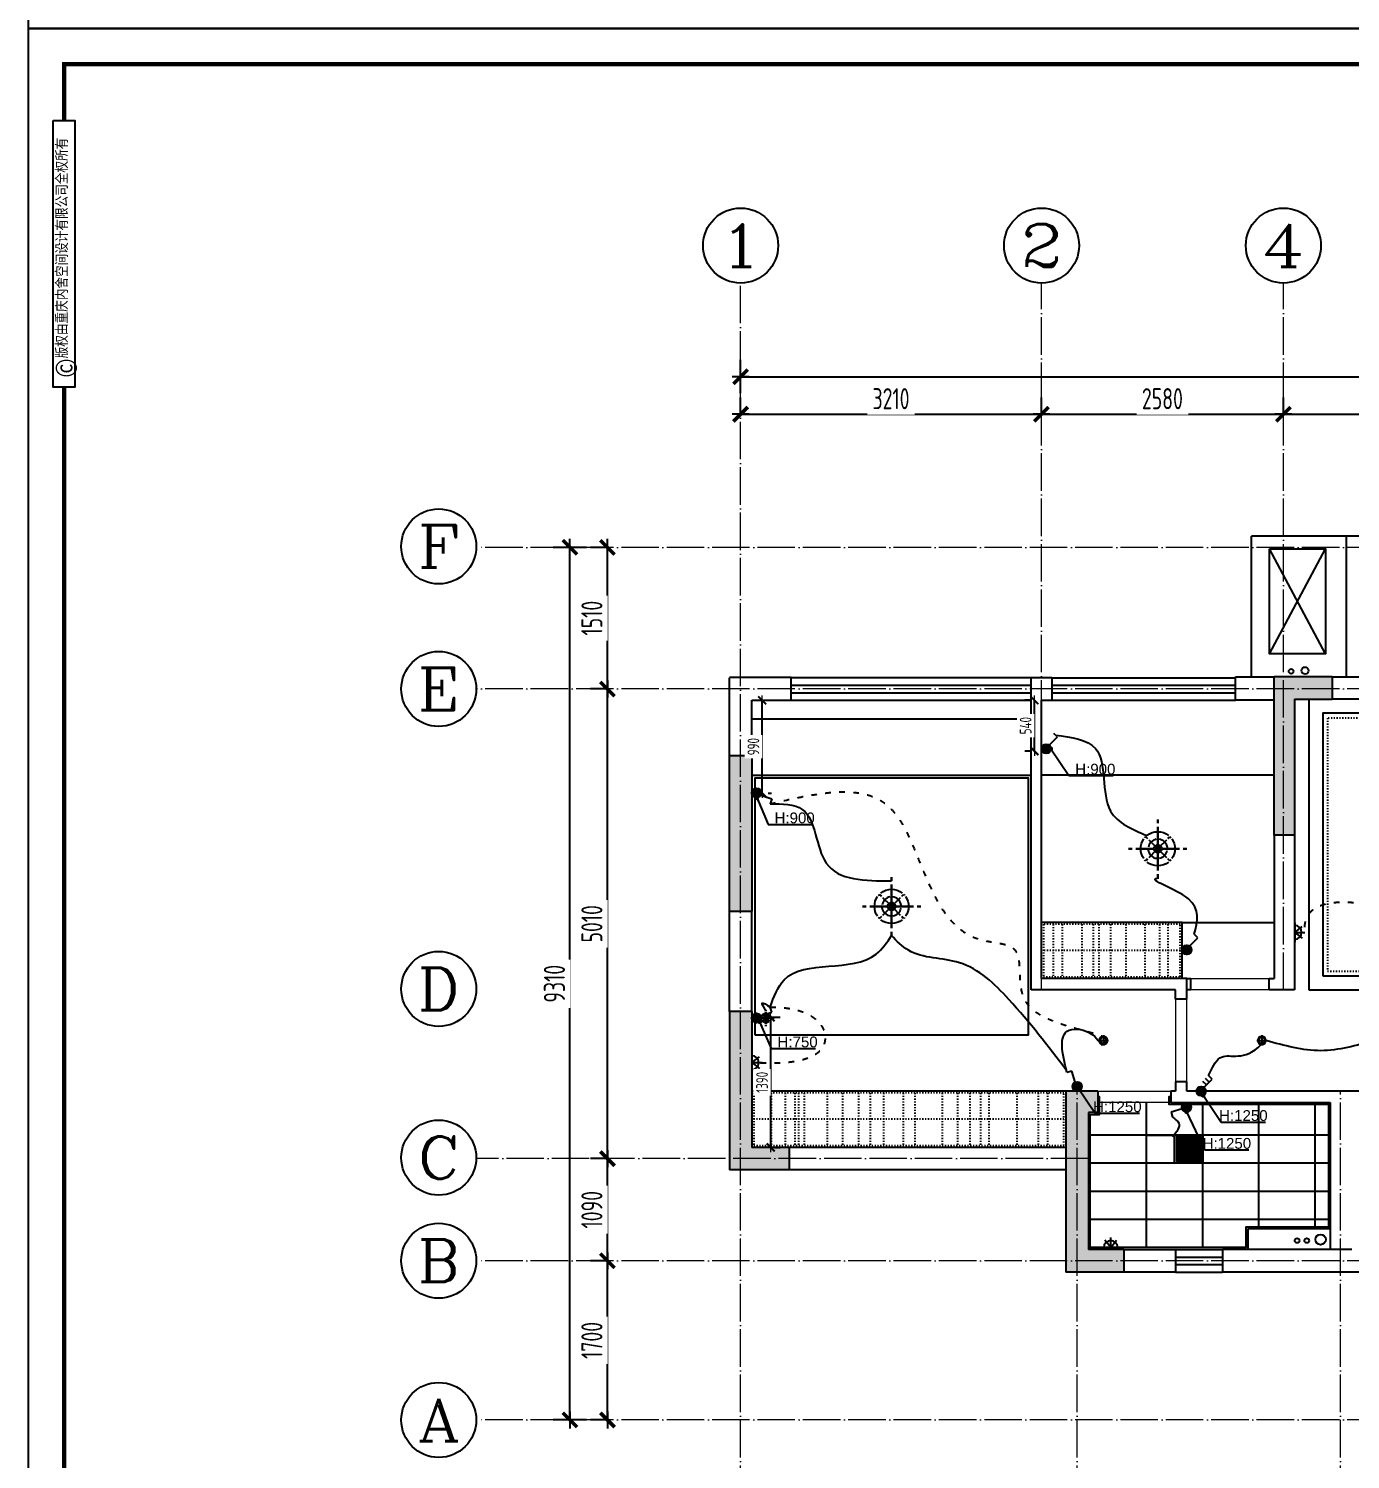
# Model space of a CAD drawing. Header units: inches. Extents: x -50945 to 250244, y -404780 to 18493.
# Drawn here: x 91323 to 105423, y -307663 to -292400 of the extents above; entities that cross this region are included whole.
import ezdxf
from ezdxf.enums import TextEntityAlignment as Align

# ---------------------------------------------------------------- set-up
doc = ezdxf.new("R2010")
doc.units = ezdxf.units.IN
doc.header["$MEASUREMENT"] = 0
doc.linetypes.add('ACAD_ISO03W100', pattern=[30, 12, -18])
doc.linetypes.add('DOTE', pattern=[2.42, 2, -0.2, 0.02, -0.2])
for name, color, linetype, lineweight in [('0000照明', 241, 'Continuous', 25), ('天棚材质标注', 2, 'Continuous', 5), ('门', 65, 'Continuous', 13)]:
    doc.layers.add(name, color=color, linetype=linetype, lineweight=lineweight)
for name, color, linetype in [('15开关布置图-YJ', 2, 'Continuous'), ('AXIS', 1, 'Continuous'), ('AXIS_TEXT', 7, 'Continuous'), ('A图框', 7, 'Continuous'), ('D-ARCHI', 250, 'Continuous'), ('EVH 立面填充', 8, 'Continuous'), ('IBS-003-建筑窗框', 3, 'Continuous'), ('IBS-182-原建筑非承重墙', 150, 'Continuous'), ('IBS-200-原建筑承重墙柱', 200, 'Continuous'), ('IBS-63-原建筑窗', 63, 'Continuous'), ('IDS-030-造型完成面(看线)', 30, 'Continuous'), ('IDS-040-固定高家具', 40, 'Continuous'), ('IRC-2-天花灯具', 2, 'Continuous'), ('IRC-30-天花轮廓线', 30, 'Continuous'), ('外标注', 50, 'Continuous')]:
    doc.layers.add(name, color=color, linetype=linetype)
doc.styles.add('04.YBC-外标注3.0', font='SimSun.ttf', dxfattribs={"width": 0.8, "height": 3})
doc.styles.add('_TCH_AXIS', font='COMPLEX', dxfattribs={"bigfont": 'GBCBIG'})
doc.styles.add('COMPLEX', font='COMPLEX')
doc.styles.add('HBA-DIMT', font='ARCHS.SHX', dxfattribs={"width": 0.8})
doc.styles.add('MtXpl_Arial_Unicode_', font='ARIALUNI.ttf')
doc.dimstyles.new('HBA_40', dxfattribs={"dimscale": 50, "dimtxt": 2.5, "dimasz": 0.1, "dimexe": 2, "dimexo": 2.5, "dimgap": 0.6, "dimtad": 1, "dimdec": 0, "dimrnd": 5, "dimzin": 0, "dimtxsty": 'HBA-DIMT', "dimblk": 'HBA_DIMENSION_TICK', "dimblk1": 'HBA_DIMENSION_TICK', "dimblk2": 'HBA_DIMENSION_TICK', "dimcen": 0.125, "dimclrd": 44, "dimclre": 44, "dimclrt": 2, "dimadec": 0, "dimazin": 0, "dimtfac": 1, "dimtdec": 0, "dimtix": 1, "dimtmove": 1, "dimatfit": 3, "dimldrblk": 'HBA_Leader_Dot', "dimfxl": 0, "dimtvp": 1, "dimtfill": 1, "dimtolj": 1, "dimtzin": 0, "dimarcsym": 0})

# ---------------------------------------------------------------- blocks, each defined once
blk = doc.blocks.new('HBA_DIMENSION_TICK')
at = {"color": 0, "linetype": 'ByBlock'}
for p, q in [((-10, 0), (0, 0)), ((0, 0), (10, 0))]:
    blk.add_line(p, q, dxfattribs=at)
at = {"color": 50, "linetype": 'ByBlock'}
blk.add_solid([(-10, -7), (-7, -10), (7, 10), (10, 7)], dxfattribs=at)
blk = doc.blocks.new('*D709')
at = {"layer": 'Defpoints', "color": 0, "transparency": 16777216}
for p in [(102128, -296514), (98918, -296739), (102128, -296739)]:
    blk.add_point(p, dxfattribs=at)
at = {"layer": '外标注', "color": 44, "lineweight": -2, "transparency": 16777216}
for p, q in [((98918, -296514), (98918, -296334)), ((102128, -296514), (102128, -296334)), ((98927, -296514), (102119, -296514))]:
    blk.add_line(p, q, dxfattribs=at)
at = {"layer": '外标注', "color": 44, "lineweight": -2, "transparency": 16777216, "xscale": 9, "yscale": 9, "zscale": 9, "rotation": 180}
blk.add_blockref('HBA_DIMENSION_TICK', (98918, -296514), dxfattribs=at)
at = {"layer": '外标注', "color": 44, "lineweight": -2, "transparency": 16777216, "xscale": 9, "yscale": 9, "zscale": 9}
blk.add_blockref('HBA_DIMENSION_TICK', (102128, -296514), dxfattribs=at)
at = {"layer": '外标注', "color": 2, "transparency": 16777216, "insert": (100523, -296348), "char_height": 225, "attachment_point": 5, "style": 'HBA-DIMT', "bg_fill": 3, "box_fill_scale": 1.25, "bg_fill_color": 256, "bg_fill_true_color": 13158600, "bg_fill_transparency": 0}
blk.add_mtext('\\A1;3210', dxfattribs=at)
blk = doc.blocks.new('HBA_Leader_Dot')
at = {"color": 0, "linetype": 'ByBlock'}
blk.add_line((-5, 0), (-10, 0), dxfattribs=at)
at = {"color": 0, "linetype": 'ByBlock', "const_width": 5}
blk.add_lwpolyline([(-2.5, 0, 1), (2.5, 0, 1)], format="xyb", close=True, dxfattribs=at)
blk = doc.blocks.new('*D710')
at = {"layer": 'Defpoints', "color": 0, "transparency": 16777216}
for p in [(104708, -296514), (102128, -296739), (104708, -296739)]:
    blk.add_point(p, dxfattribs=at)
at = {"layer": '外标注', "color": 44, "lineweight": -2, "transparency": 16777216}
for p, q in [((102128, -296514), (102128, -296334)), ((104708, -296514), (104708, -296334)), ((102137, -296514), (104699, -296514))]:
    blk.add_line(p, q, dxfattribs=at)
at = {"layer": '外标注', "color": 44, "lineweight": -2, "transparency": 16777216, "xscale": 9, "yscale": 9, "zscale": 9, "rotation": 180}
blk.add_blockref('HBA_DIMENSION_TICK', (102128, -296514), dxfattribs=at)
at = {"layer": '外标注', "color": 44, "lineweight": -2, "transparency": 16777216, "xscale": 9, "yscale": 9, "zscale": 9}
blk.add_blockref('HBA_DIMENSION_TICK', (104708, -296514), dxfattribs=at)
at = {"layer": '外标注', "color": 2, "transparency": 16777216, "insert": (103418, -296348), "char_height": 225, "attachment_point": 5, "style": 'HBA-DIMT', "bg_fill": 3, "box_fill_scale": 1.25, "bg_fill_color": 256, "bg_fill_true_color": 13158600, "bg_fill_transparency": 0}
blk.add_mtext('\\A1;2580', dxfattribs=at)
blk = doc.blocks.new('*D711')
at = {"layer": 'Defpoints', "color": 0, "transparency": 16777216}
for p in [(110798, -296514), (104708, -296739), (110798, -296739)]:
    blk.add_point(p, dxfattribs=at)
at = {"layer": '外标注', "color": 44, "lineweight": -2, "transparency": 16777216}
for p, q in [((104708, -296514), (104708, -296334)), ((110798, -296514), (110798, -296334)), ((104717, -296514), (110789, -296514))]:
    blk.add_line(p, q, dxfattribs=at)
at = {"layer": '外标注', "color": 44, "lineweight": -2, "transparency": 16777216, "xscale": 9, "yscale": 9, "zscale": 9, "rotation": 180}
blk.add_blockref('HBA_DIMENSION_TICK', (104708, -296514), dxfattribs=at)
at = {"layer": '外标注', "color": 44, "lineweight": -2, "transparency": 16777216, "xscale": 9, "yscale": 9, "zscale": 9}
blk.add_blockref('HBA_DIMENSION_TICK', (110798, -296514), dxfattribs=at)
at = {"layer": '外标注', "color": 2, "transparency": 16777216, "insert": (107753, -296348), "char_height": 225, "attachment_point": 5, "style": 'HBA-DIMT', "bg_fill": 3, "box_fill_scale": 1.25, "bg_fill_color": 256, "bg_fill_true_color": 13158600, "bg_fill_transparency": 0}
blk.add_mtext('\\A1;6090', dxfattribs=at)
blk = doc.blocks.new('*D713')
at = {"layer": 'Defpoints', "color": 0, "transparency": 16777216}
for p in [(113618, -296114), (98918, -296514), (113618, -296514)]:
    blk.add_point(p, dxfattribs=at)
at = {"layer": '外标注', "color": 44, "lineweight": -2, "transparency": 16777216}
for p, q in [((98918, -296289), (98918, -295934)), ((113618, -296289), (113618, -295934)), ((98927, -296114), (113609, -296114))]:
    blk.add_line(p, q, dxfattribs=at)
at = {"layer": '外标注', "color": 44, "lineweight": -2, "transparency": 16777216, "xscale": 9, "yscale": 9, "zscale": 9, "rotation": 180}
blk.add_blockref('HBA_DIMENSION_TICK', (98918, -296114), dxfattribs=at)
at = {"layer": '外标注', "color": 44, "lineweight": -2, "transparency": 16777216, "xscale": 9, "yscale": 9, "zscale": 9}
blk.add_blockref('HBA_DIMENSION_TICK', (113618, -296114), dxfattribs=at)
at = {"layer": '外标注', "color": 2, "transparency": 16777216, "insert": (106268, -295948), "char_height": 225, "attachment_point": 5, "style": 'HBA-DIMT', "bg_fill": 3, "box_fill_scale": 1.25, "bg_fill_color": 256, "bg_fill_true_color": 13158600, "bg_fill_transparency": 0}
blk.add_mtext('\\A1;14700', dxfattribs=at)
blk = doc.blocks.new('*D714')
at = {"layer": 'Defpoints', "color": 0, "transparency": 16777216}
for p in [(97498, -305545), (97700, -305545), (97700, -307243)]:
    blk.add_point(p, dxfattribs=at)
at = {"layer": '外标注', "color": 44, "lineweight": -2, "transparency": 16777216}
for p, q in [((97498, -305545), (97318, -305545)), ((97498, -307234), (97498, -305554)), ((97498, -307243), (97318, -307243))]:
    blk.add_line(p, q, dxfattribs=at)
at = {"layer": '外标注', "color": 44, "lineweight": -2, "transparency": 16777216, "xscale": 9, "yscale": 9, "zscale": 9}
for p, rotation in [((97498, -305545), 90), ((97498, -307243), 270)]:
    blk.add_blockref('HBA_DIMENSION_TICK', p, dxfattribs=dict(at, rotation=rotation))
at = {"layer": '外标注', "color": 2, "transparency": 16777216, "insert": (97332, -306394), "char_height": 225, "attachment_point": 5, "rotation": 90, "style": 'HBA-DIMT', "bg_fill": 3, "box_fill_scale": 1.25, "bg_fill_color": 256, "bg_fill_true_color": 13158600, "bg_fill_transparency": 0}
blk.add_mtext('\\A1;1700', dxfattribs=at)
blk = doc.blocks.new('*D715')
at = {"layer": 'Defpoints', "color": 0, "transparency": 16777216}
for p in [(97498, -304455), (97700, -304455), (97700, -305545)]:
    blk.add_point(p, dxfattribs=at)
at = {"layer": '外标注', "color": 44, "lineweight": -2, "transparency": 16777216}
for p, q in [((97498, -304455), (97318, -304455)), ((97498, -305536), (97498, -304464)), ((97498, -305545), (97318, -305545))]:
    blk.add_line(p, q, dxfattribs=at)
at = {"layer": '外标注', "color": 44, "lineweight": -2, "transparency": 16777216, "xscale": 9, "yscale": 9, "zscale": 9}
for p, rotation in [((97498, -304455), 90), ((97498, -305545), 270)]:
    blk.add_blockref('HBA_DIMENSION_TICK', p, dxfattribs=dict(at, rotation=rotation))
at = {"layer": '外标注', "color": 2, "transparency": 16777216, "insert": (97332, -305000), "char_height": 225, "attachment_point": 5, "rotation": 90, "style": 'HBA-DIMT', "bg_fill": 3, "box_fill_scale": 1.25, "bg_fill_color": 256, "bg_fill_true_color": 13158600, "bg_fill_transparency": 0}
blk.add_mtext('\\A1;1090', dxfattribs=at)
blk = doc.blocks.new('*D716')
at = {"layer": 'Defpoints', "color": 0, "transparency": 16777216}
for p in [(97498, -299445), (97700, -299445), (97700, -304455)]:
    blk.add_point(p, dxfattribs=at)
at = {"layer": '外标注', "color": 44, "lineweight": -2, "transparency": 16777216}
for p, q in [((97498, -299445), (97318, -299445)), ((97498, -304446), (97498, -299454)), ((97498, -304455), (97318, -304455))]:
    blk.add_line(p, q, dxfattribs=at)
at = {"layer": '外标注', "color": 44, "lineweight": -2, "transparency": 16777216, "xscale": 9, "yscale": 9, "zscale": 9}
for p, rotation in [((97498, -299445), 90), ((97498, -304455), 270)]:
    blk.add_blockref('HBA_DIMENSION_TICK', p, dxfattribs=dict(at, rotation=rotation))
at = {"layer": '外标注', "color": 2, "transparency": 16777216, "insert": (97332, -301950), "char_height": 225, "attachment_point": 5, "rotation": 90, "style": 'HBA-DIMT', "bg_fill": 3, "box_fill_scale": 1.25, "bg_fill_color": 256, "bg_fill_true_color": 13158600, "bg_fill_transparency": 0}
blk.add_mtext('\\A1;5010', dxfattribs=at)
blk = doc.blocks.new('*D717')
at = {"layer": 'Defpoints', "color": 0, "transparency": 16777216}
for p in [(97498, -297934), (97700, -297934), (97700, -299445)]:
    blk.add_point(p, dxfattribs=at)
at = {"layer": '外标注', "color": 44, "lineweight": -2, "transparency": 16777216}
for p, q in [((97498, -297934), (97318, -297934)), ((97498, -299436), (97498, -297943)), ((97498, -299445), (97318, -299445))]:
    blk.add_line(p, q, dxfattribs=at)
at = {"layer": '外标注', "color": 44, "lineweight": -2, "transparency": 16777216, "xscale": 9, "yscale": 9, "zscale": 9}
for p, rotation in [((97498, -297934), 90), ((97498, -299445), 270)]:
    blk.add_blockref('HBA_DIMENSION_TICK', p, dxfattribs=dict(at, rotation=rotation))
at = {"layer": '外标注', "color": 2, "transparency": 16777216, "insert": (97332, -298689), "char_height": 225, "attachment_point": 5, "rotation": 90, "style": 'HBA-DIMT', "bg_fill": 3, "box_fill_scale": 1.25, "bg_fill_color": 256, "bg_fill_true_color": 13158600, "bg_fill_transparency": 0}
blk.add_mtext('\\A1;1510', dxfattribs=at)
blk = doc.blocks.new('*D718')
at = {"layer": 'Defpoints', "color": 0, "transparency": 16777216}
for p in [(97098, -297934), (97498, -297934), (97498, -307243)]:
    blk.add_point(p, dxfattribs=at)
at = {"layer": '外标注', "color": 44, "lineweight": -2, "transparency": 16777216}
for p, q in [((97273, -297934), (96918, -297934)), ((97098, -307234), (97098, -297943)), ((97273, -307243), (96918, -307243))]:
    blk.add_line(p, q, dxfattribs=at)
at = {"layer": '外标注', "color": 44, "lineweight": -2, "transparency": 16777216, "xscale": 9, "yscale": 9, "zscale": 9}
for p, rotation in [((97098, -297934), 90), ((97098, -307243), 270)]:
    blk.add_blockref('HBA_DIMENSION_TICK', p, dxfattribs=dict(at, rotation=rotation))
at = {"layer": '外标注', "color": 2, "transparency": 16777216, "insert": (96932, -302589), "char_height": 225, "attachment_point": 5, "rotation": 90, "style": 'HBA-DIMT', "bg_fill": 3, "box_fill_scale": 1.25, "bg_fill_color": 256, "bg_fill_true_color": 13158600, "bg_fill_transparency": 0}
blk.add_mtext('\\A1;9310', dxfattribs=at)
blk = doc.blocks.new('_AXISO')
blk.add_circle((0, 0), 0.5)
at = {"layer": 'AXIS_TEXT', "style": 'COMPLEX', "width": 1.041667}
blk.add_attdef('A', text='', height=0.56, dxfattribs=at).set_placement((-0.25, -0.28), (0.25, -0.28), align=Align.FIT)
blk = doc.blocks.new('gegeg')
at = {"layer": 'A图框'}
for points in [[(162587, -39218), (162587, -60008), (133187, -60008), (133187, -39218)], [(133431, -40125), (133643, -40125), (133643, -42755), (133431, -42755)]]:
    blk.add_lwpolyline(points, close=True, dxfattribs=at)
at = {"layer": 'A图框', "const_width": 42}
for points in [[(133537, -40125), (133537, -39568), (162237, -39568), (162237, -57908)], [(133537, -57908), (133537, -42755)]]:
    blk.add_lwpolyline(points, dxfattribs=at)
at = {"layer": 'A图框', "rotation": 90, "style": '04.YBC-外标注3.0'}
for s, insert, char_height, width, attachment_point in [('版权由重庆内舍空间设计有限公司全权所有', (133460, -42471), 105, 2420.6, 1), ('©', (133559, -42567), 210, 191.34, 5)]:
    blk.add_mtext(s, dxfattribs=dict(at, insert=insert, char_height=char_height, width=width, attachment_point=attachment_point))
blk = doc.blocks.new('A$C2C253EB8')
at = {"layer": 'IRC-2-天花灯具', "color": 250}
for p, q in [((0, 55), (110, 55)), ((55, 0), (55, 110))]:
    blk.add_line(p, q, dxfattribs=at)
at = {"layer": 'IRC-2-天花灯具', "color": 2}
blk.add_ellipse((55, 55), major_axis=(44, 0), ratio=1, start_param=1.571461413961594, end_param=7.85464672114118, dxfattribs=at)
at = {"layer": 'IRC-2-天花灯具', "color": 251}
blk.add_ellipse((55, 55), major_axis=(33, 0), ratio=1, start_param=1.570667, end_param=7.853852, dxfattribs=at)
blk = doc.blocks.new('A$C677541E1')
at = {"linetype": 'Continuous'}
for p, q in [((611, 1221), (611, 1145)), ((611, 1145), (611, 1221)), ((611, 1069), (611, 689)), ((611, 689), (611, 1069)), ((0, 611), (76, 611)), ((76, 611), (0, 611)), ((153, 611), (532, 611)), ((532, 611), (153, 611)), ((368, 854), (398, 823)), ((398, 823), (368, 854)), ((428, 793), (580, 642)), ((580, 642), (428, 793)), ((642, 642), (793, 793)), ((793, 793), (642, 642)), ((689, 611), (1069, 611)), ((1069, 611), (689, 611)), ((823, 823), (854, 854)), ((854, 854), (823, 823)), ((1221, 611), (1145, 611)), ((1145, 611), (1221, 611)), ((368, 368), (398, 398)), ((398, 398), (368, 368)), ((428, 428), (580, 580)), ((580, 580), (428, 428)), ((611, 532), (611, 153)), ((611, 153), (611, 532)), ((642, 580), (793, 428)), ((793, 428), (642, 580)), ((823, 398), (854, 368)), ((854, 368), (823, 398)), ((611, 76), (611, 0)), ((611, 0), (611, 76))]:
    blk.add_line(p, q, dxfattribs=at)
at = {"linetype": 'Continuous', "extrusion": (0, 0, -1)}
for major_axis, start_param, end_param in [((-358, 0), 0.888621, 2.252972), ((-358, 1), -0.003333, 0.613772), ((358, 1), 2.52782, 3.144925), ((349, 78), 4.06277, 4.162216), ((349, 78), 4.06277, 4.162216), ((78.3, 0), 0.000513, 6.283698), ((78.3, 1), 3.385592, 4.494095), ((-39.1, 0.4), 3.131185, 9.41437), ((39.1, 0.4), 3.382419, 4.490922), ((-39.1, 0.4), -1.349329, -0.240826), ((-39.1, 0.4), 1.792263, 2.900766), ((39.1, 0.4), 0.240826, 1.349329), ((-78.3, 1), 1.78909, 2.897593), ((-349, 78), 2.120969, 2.220415), ((-349, 78), 2.120969, 2.220415), ((358, 1), -0.613772, 0.003333), ((-358, 1), 3.13826, 3.755365), ((-349, 78), -1.020623, -0.921177), ((-349, 78), -1.020623, -0.921177), ((-358, 0), 4.030214, 5.394564), ((-78.3, 1), -1.352502, -0.243999), ((78.3, 1), 0.243999, 1.352502), ((349, 78), 0.921177, 1.020623), ((349, 78), 0.921177, 1.020623)]:
    blk.add_ellipse((611, 611), major_axis=major_axis, ratio=1, start_param=start_param, end_param=end_param, dxfattribs=at)
at = {"linetype": 'Continuous'}
for major_axis, start_param, end_param in [((-171, 105), 0.467757, 0.567203), ((-171, 105), 0.467757, 0.567203), ((-144, 140), -0.014456, 0.602649), ((-141, 143), -0.608759, 0.008346), ((-32.1, 30.1), 3.109878, 9.393063), ((-32.1, 30.1), 0.2, 1.308503), ((-14.8, 16.2), 3.186593, 9.469778), ((-31, 31.2), -1.336602, -0.228099), ((-15.1, 16), 0.25847, 1.366973), ((-146, 139), -0.825662, -0.726216), ((-146, 139), -0.825662, -0.726216), ((-16.1, 15), -1.374959, -0.266456), ((-15.1, 16), 3.400063, 4.508566), ((-143, 142), 4.028499, 5.392849), ((-32.1, 30.1), 3.341592, 4.450095), ((-171, 105), 3.609349, 3.708795), ((-171, 105), 3.609349, 3.708795), ((-143, 142), 0.886906, 2.251257), ((-31, 31.2), 1.804991, 2.913494), ((-16.1, 15), 1.766633, 2.875136), ((-146, 139), 2.315931, 2.415377), ((-146, 139), 2.315931, 2.415377), ((-141, 143), 2.532833, 3.149938), ((-144, 140), 3.127137, 3.744242)]:
    blk.add_ellipse((611, 611), major_axis=major_axis, ratio=1, start_param=start_param, end_param=end_param, dxfattribs=at)
blk = doc.blocks.new('fhty')
at = {"layer": 'IRC-2-天花灯具'}
for p, q in [((717910, -196860), (717910, -197065)), ((717910, -196962), (717990, -196900)), ((717910, -196962), (718019, -196962)), ((717910, -196962), (717990, -197025))]:
    blk.add_line(p, q, dxfattribs=at)
blk.add_arc((717910, -196962), 74.3, 270, 90, dxfattribs=at)
blk = doc.blocks.new('*D723')
at = {"layer": 'Defpoints', "color": 0, "transparency": 16777216}
for p in [(99068, -302947), (99159, -304335), (99239, -304335)]:
    blk.add_point(p, dxfattribs=at)
at = {"layer": '天棚材质标注', "color": 44, "lineweight": -2, "transparency": 16777216}
for p, q in [((99193, -302947), (99339, -302947)), ((99239, -302952), (99239, -304330)), ((99284, -304335), (99339, -304335))]:
    blk.add_line(p, q, dxfattribs=at)
at = {"layer": '天棚材质标注', "color": 44, "lineweight": -2, "transparency": 16777216, "xscale": 5, "yscale": 5, "zscale": 5}
for p, rotation in [((99239, -302947), 90), ((99239, -304335), 270)]:
    blk.add_blockref('HBA_DIMENSION_TICK', p, dxfattribs=dict(at, rotation=rotation))
at = {"layer": '天棚材质标注', "color": 2, "transparency": 16777216, "insert": (99147, -303641), "char_height": 125, "attachment_point": 5, "rotation": 90, "style": 'HBA-DIMT', "bg_fill": 3, "box_fill_scale": 1.25, "bg_fill_color": 256, "bg_fill_true_color": 13158600, "bg_fill_transparency": 0}
blk.add_mtext('\\A1;1390', dxfattribs=at)
blk = doc.blocks.new('*D724')
at = {"layer": 'Defpoints', "color": 0, "transparency": 16777216}
for p in [(99088, -299565), (99148, -299565), (99088, -300555)]:
    blk.add_point(p, dxfattribs=at)
at = {"layer": '天棚材质标注', "color": 44, "lineweight": -2, "transparency": 16777216}
for p, q in [((99148, -300550), (99148, -299570)), ((99213, -299565), (99248, -299565)), ((99213, -300555), (99248, -300555))]:
    blk.add_line(p, q, dxfattribs=at)
at = {"layer": '天棚材质标注', "color": 44, "lineweight": -2, "transparency": 16777216, "xscale": 5, "yscale": 5, "zscale": 5}
for p, rotation in [((99148, -299565), 90), ((99148, -300555), 270)]:
    blk.add_blockref('HBA_DIMENSION_TICK', p, dxfattribs=dict(at, rotation=rotation))
at = {"layer": '天棚材质标注', "color": 2, "transparency": 16777216, "insert": (99055, -300060), "char_height": 125, "attachment_point": 5, "rotation": 90, "style": 'HBA-DIMT', "bg_fill": 3, "box_fill_scale": 1.25, "bg_fill_color": 256, "bg_fill_true_color": 13158600, "bg_fill_transparency": 0}
blk.add_mtext('\\A1;990', dxfattribs=at)
blk = doc.blocks.new('*D1056')
at = {"layer": 'Defpoints', "color": 0, "transparency": 16777216}
for p in [(102052, -299565), (102128, -299565), (102135, -300107)]:
    blk.add_point(p, dxfattribs=at)
at = {"layer": '天棚材质标注', "color": 44, "lineweight": -2, "transparency": 16777216}
for p, q in [((102003, -299565), (101952, -299565)), ((102052, -300102), (102052, -299570)), ((102010, -300107), (101952, -300107))]:
    blk.add_line(p, q, dxfattribs=at)
at = {"layer": '天棚材质标注', "color": 44, "lineweight": -2, "transparency": 16777216, "xscale": 5, "yscale": 5, "zscale": 5}
for p, rotation in [((102052, -299565), 90), ((102052, -300107), 270)]:
    blk.add_blockref('HBA_DIMENSION_TICK', p, dxfattribs=dict(at, rotation=rotation))
at = {"layer": '天棚材质标注', "color": 2, "transparency": 16777216, "insert": (101959, -299836), "char_height": 125, "attachment_point": 5, "rotation": 90, "style": 'HBA-DIMT', "bg_fill": 3, "box_fill_scale": 1.25, "bg_fill_color": 256, "bg_fill_true_color": 13158600, "bg_fill_transparency": 0}
blk.add_mtext('\\A1;540', dxfattribs=at)

msp = doc.modelspace()

# ---------------------------------------------------------------- hatches: boundary and pattern name
at = {"layer": '0000照明', "lineweight": 25, "ltscale": 0.01}
for points in [[(102206.63, -300043.63, -1), (102149.83, -300125.39, -1)], [(102151.05, -300125.36, -1), (102207.86, -300043.6, -1)], [(99131.58, -300578.98, 1), (99044.88, -300530.04, 1)], [(99045.99, -300529.54, 1), (99132.69, -300578.47, 1)], [(103704.94, -302186.83, -1), (103648.13, -302268.58, -1)], [(103649.35, -302268.55, -1), (103706.16, -302186.8, -1)], [(99131.58, -302930.04, -1), (99044.88, -302978.98, -1)], [(99045.99, -302979.48, -1), (99132.69, -302930.55, -1)], [(102485.11, -303641.41, -1), (102530.08, -303730.23, -1)], [(102530.64, -303729.14, -1), (102485.66, -303640.32, -1)], [(103859.04, -303693.63, -1), (103802.24, -303775.39, -1)], [(103803.46, -303775.36, -1), (103860.27, -303693.6, -1)], [(103718.95, -303881.8, -1), (103630.13, -303926.77, -1)], [(103631.22, -303927.33, -1), (103720.04, -303882.36, -1)]]:
    msp.add_hatch(color=256, dxfattribs=at).paths.add_polyline_path(points)
at = {"layer": 'EVH 立面填充'}
h = msp.add_hatch(color=256, dxfattribs=at)
h.dxf.hatch_style = 1
h.paths.add_polyline_path([(104828.45, -299554.51), (105228.45, -299554.51), (105228.45, -299314.51), (104608.45, -299314.51), (104608.45, -301004.51), (104828.45, -301004.51)])
h = msp.add_hatch(color=256, dxfattribs=at)
h.dxf.hatch_style = 1
h.paths.add_polyline_path([(98798.45, -301814.51), (99038.45, -301814.51), (99038.45, -300154.51), (98798.45, -300154.51)])
h = msp.add_hatch(color=256, dxfattribs=at)
h.dxf.hatch_style = 1
h.paths.add_polyline_path([(99038.45, -304334.51), (99038.45, -302884.51), (98798.45, -302884.51), (98798.45, -304574.51), (99438.45, -304574.51), (99438.45, -304334.51)])
h = msp.add_hatch(color=256, dxfattribs=at)
h.dxf.hatch_style = 1
h.paths.add_polyline_path([(102388.15, -305664.51), (103008.15, -305664.51), (103008.15, -305424.51), (102628.15, -305424.51), (102628.15, -303964.51), (102728.15, -303964.51), (102728.15, -303734.51), (102388.15, -303734.51)])
at = {"layer": 'IRC-2-天花灯具'}
h = msp.add_hatch(dxfattribs=at)
h.set_pattern_fill('ANSI31', color=256, scale=80)
h.set_pattern_definition([(45, (9779.499, -288437.724), (-7.0710678, 7.0710678), [])])
h.paths.add_polyline_path([(103568.15, -304484.51), (103828.15, -304484.51), (103828.15, -304224.51), (103568.15, -304224.51)])

# ---------------------------------------------------------------- linework, layer by layer
at = {"layer": '0000照明', "lineweight": 25, "ltscale": 0.01}
for p, q in [((102297.43, -299956.77), (102258.93, -299918)), ((102208.54, -300045.03), (102297.43, -299956.77)), ((99132.69, -300576.89), (99251.1, -300617.73)), ((99251.1, -300617.73), (99233.29, -300669.38)), ((103706.85, -302188.22), (103795.73, -302099.97)), ((103795.73, -302099.97), (103757.23, -302061.19)), ((99132.69, -302932.13), (99251.1, -302891.29)), ((99251.1, -302891.29), (99233.29, -302839.63)), ((102451.78, -303520.26), (102399.38, -303535.73)), ((102487.24, -303640.39), (102451.78, -303520.26)), ((103949.84, -303606.77), (103911.34, -303568)), ((103887, -303669.16), (103848.5, -303630.39)), ((103860.95, -303695.03), (103949.84, -303606.77)), ((103917.48, -303638.9), (103878.98, -303600.12)), ((103630.2, -303925.19), (103510.07, -303960.65)), ((103510.07, -303960.65), (103525.54, -304013.06))]:
    msp.add_line(p, q, dxfattribs=at)
for centre in [(102178.23, -300084.51), (102179.45, -300084.48), (99088.23, -300554.51), (99089.34, -300554), (103676.54, -302227.7), (103677.76, -302227.68), (99088.23, -302954.51), (99089.34, -302955.01), (102507.59, -303685.82), (102508.15, -303684.73), (103830.64, -303734.51), (103831.86, -303734.48), (103674.54, -303904.29), (103675.63, -303904.84)]:
    msp.add_circle(centre, 49.78, dxfattribs=at)
for points in [[(102278.18, -299937.39), (102703.29, -300079.25), (102865.22, -300747.42), (103253.61, -301008.13)], [(99233.29, -300669.38), (99576.08, -300728.97), (99831.83, -301303.26), (100528.45, -301492.47)], [(103757.23, -302061.19), (103694.6, -301682.66), (103368.45, -301460.41), (103380.29, -301458.28)], [(99233.29, -302839.63), (99382.79, -302547.27), (100365.51, -302272.6), (100528.45, -302075.41)], [(102391.64, -303509.53), (101779.4, -302756.05), (101251.94, -302364.48), (100708.13, -302232.73), (100528.45, -302075.41)], [(102399.38, -303535.73), (102424.36, -303085.75), (102542.9, -303078.62), (102733.3, -303194.51), (102738.11, -303201.08)], [(103911.34, -303568), (104031.84, -303380.63), (104440.06, -303268.3), (104478.6, -303227.51), (104469.64, -303232.82)], [(105678.6, -303194.51), (105109.28, -303303.33), (104522.6, -303194.51)], [(103525.54, -304013.06), (103592.36, -304076.21), (103528.15, -304224.51)]]:
    msp.add_spline(points, degree=3, dxfattribs=at)
at = {"layer": '0000照明', "linetype": 'ACAD_ISO03W100', "lineweight": 25, "ltscale": 5}
for points in [[(99233.29, -300669.38), (100452.39, -300661.26), (101494.61, -302122.98), (101830.17, -302215.06), (101988.45, -302821.08), (102782.61, -303238.14), (102767.15, -303245.18)], [(108778.14, -303525.35), (107623.66, -303410.85), (106655.66, -302188.8), (104938.02, -302041.44), (104942.97, -302069.95)]]:
    msp.add_spline(points, degree=3, dxfattribs=at)
at = {"layer": 'D-ARCHI', "color": 251, "linetype": 'DOTE', "lineweight": 5, "ltscale": 200}
for p, q in [((102508.15, -310062.84), (102508.15, -303734.51)), ((105318.15, -310062.84), (105318.15, -303734.51))]:
    msp.add_line(p, q, dxfattribs=at)
at = {"layer": 'IBS-003-建筑窗框', "color": 251, "ltscale": 10}
for p, q in [((110918.45, -297814.27), (105378.45, -297814.27)), ((105378.45, -297814.27), (105378.45, -299314.51)), ((99458.45, -299323.51), (102018.45, -299323.51)), ((102238.45, -299324.51), (104198.45, -299324.51)), ((99458.45, -299564.51), (102018.45, -299564.51)), ((102238.45, -299564.51), (104198.45, -299564.51)), ((103558.15, -305424.51), (104058.15, -305424.51)), ((103558.15, -305664.51), (104058.15, -305664.51))]:
    msp.add_line(p, q, dxfattribs=at)
at = {"layer": 'IBS-182-原建筑非承重墙'}
for p, q in [((104368.45, -299314.51), (104368.45, -297814.27)), ((105378.45, -297814.27), (104368.45, -297814.27)), ((104560.52, -299068.17), (105158.64, -297949.38)), ((105158.64, -299068.17), (104560.52, -297949.38)), ((99458.45, -299323.51), (98798.45, -299323.51)), ((98798.45, -300154.51), (98798.45, -299324.51)), ((99458.45, -299564.51), (99458.45, -299323.51)), ((102018.45, -299323.51), (102238.45, -299323.51)), ((102018.45, -302654.51), (102018.45, -299324.51)), ((102238.45, -299323.51), (102238.45, -299564.51)), ((104198.45, -299564.51), (104198.45, -299314.51)), ((104198.45, -299314.51), (104608.45, -299314.51)), ((105228.45, -299314.51), (105738.45, -299314.51)), ((99038.45, -300154.51), (99038.45, -299564.51)), ((99038.45, -299564.51), (99458.45, -299564.51)), ((102128.45, -302534.51), (102128.45, -299564.51)), ((102128.45, -299564.51), (102238.45, -299564.51)), ((104608.45, -299564.51), (104198.45, -299564.51)), ((105738.45, -299554.51), (105228.45, -299554.51)), ((99038.45, -300364.51), (102018.45, -300364.51)), ((104608.45, -300364.51), (102128.45, -300364.51)), ((104608.45, -301004.51), (104608.45, -302534.51)), ((104828.45, -301004.51), (104828.45, -302654.51)), ((98798.45, -302884.51), (98798.45, -301814.51)), ((99038.45, -302884.51), (99038.45, -301814.51)), ((103558.45, -302654.51), (102018.45, -302654.51)), ((103678.45, -302534.51), (102128.45, -302534.51)), ((103558.45, -302754.51), (103558.45, -302654.51)), ((103678.45, -302754.51), (103678.45, -302534.51)), ((104558.45, -302654.51), (104558.45, -302534.51)), ((104558.45, -302534.51), (104608.45, -302534.51)), ((104828.45, -302654.51), (104558.45, -302654.51)), ((103678.45, -302754.51), (103558.45, -302754.51)), ((103558.15, -303734.51), (103508.15, -303734.51)), ((103508.15, -303734.51), (103508.15, -303854.51)), ((103678.15, -303634.51), (103558.15, -303634.51)), ((103558.15, -303634.51), (103558.15, -303734.51)), ((103678.15, -303734.51), (103678.15, -303634.51)), ((107328.15, -303734.51), (103678.15, -303734.51)), ((103508.15, -303854.51), (105208.15, -303854.51)), ((105208.15, -303854.51), (105208.15, -305424.51)), ((102388.15, -304334.51), (99438.45, -304334.51)), ((102388.15, -304574.51), (99438.45, -304574.51)), ((104328.15, -305204.51), (104328.15, -305424.51)), ((105208.15, -305204.51), (104328.15, -305204.51)), ((103008.15, -305424.51), (103558.15, -305424.51)), ((103558.15, -305424.51), (103558.15, -305664.51)), ((105438.15, -305424.51), (104058.15, -305424.51)), ((104058.15, -305424.51), (104058.15, -305664.51)), ((103558.15, -305664.51), (103008.15, -305664.51)), ((106518.15, -305664.51), (104058.15, -305664.51))]:
    msp.add_line(p, q, dxfattribs=at)
for points in [[(104560.52, -297949.38), (105158.64, -297949.38), (105158.64, -299068.17), (104560.52, -299068.17)], [(103678.45, -302534.51), (103718.45, -302534.51), (103718.45, -302654.51), (103678.45, -302654.51)]]:
    msp.add_lwpolyline(points, close=True, dxfattribs=at)
for centre, radius in [((104790.67, -299256.6), 25), ((104939.63, -299248.03), 37.5), ((104853.84, -305329.32), 25), ((104957.18, -305329.32), 25), ((105105.33, -305317.89), 55)]:
    msp.add_circle(centre, radius, dxfattribs=at)
at = {"layer": 'IBS-200-原建筑承重墙柱', "ltscale": 0.02}
for p, q in [((104608.45, -301004.51), (104608.45, -299314.51)), ((105228.45, -299314.51), (104608.45, -299314.51)), ((105228.45, -299314.51), (105228.45, -299554.51)), ((104828.45, -299554.51), (104828.45, -301004.51)), ((104828.45, -299554.51), (105228.45, -299554.51)), ((98798.45, -300154.51), (99038.45, -300154.51)), ((98798.45, -301814.51), (98798.45, -300154.51)), ((99038.45, -300154.51), (99038.45, -301814.51)), ((104828.45, -301004.51), (104608.45, -301004.51)), ((98798.45, -301814.51), (99038.45, -301814.51)), ((99038.45, -302884.51), (98798.45, -302884.51)), ((98798.45, -302884.51), (98798.45, -304574.51)), ((99038.45, -302884.51), (99038.45, -304334.51)), ((102728.15, -303734.51), (102388.15, -303734.51)), ((102388.15, -303734.51), (102388.15, -305664.51)), ((102728.15, -303734.51), (102728.15, -303964.51)), ((102728.15, -303964.51), (102628.15, -303964.51)), ((102628.15, -303964.51), (102628.15, -305424.51)), ((99438.45, -304334.51), (99038.45, -304334.51)), ((99438.45, -304574.51), (99438.45, -304334.51)), ((99438.45, -304574.51), (98798.45, -304574.51)), ((103008.15, -305424.51), (102628.15, -305424.51)), ((103008.15, -305424.51), (103008.15, -305664.51)), ((103008.15, -305664.51), (102388.15, -305664.51))]:
    msp.add_line(p, q, dxfattribs=at)
at = {"layer": 'IBS-63-原建筑窗'}
for p, q in [((99458.45, -299403.51), (102018.45, -299403.51)), ((102238.45, -299404.51), (104198.45, -299404.51)), ((99458.45, -299484.51), (102018.45, -299484.51)), ((102238.45, -299484.51), (104198.45, -299484.51)), ((103558.15, -305504.51), (104058.15, -305504.51)), ((103558.15, -305584.51), (104058.15, -305584.51))]:
    msp.add_line(p, q, dxfattribs=at)
at = {"layer": 'IDS-030-造型完成面(看线)'}
msp.add_lwpolyline([(103508.15, -303794.51), (103488.15, -303794.51), (103488.15, -303874.51), (105188.15, -303874.51), (105188.15, -305184.51), (104308.15, -305184.51), (104308.15, -305404.51), (102648.15, -305404.51), (102648.15, -303984.51), (102748.15, -303984.51), (102748.15, -303794.51), (102728.15, -303794.51)], dxfattribs=at)
at = {"layer": 'IDS-040-固定高家具'}
for p, q in [((103628.45, -301934.51), (102128.45, -301934.51)), ((103628.45, -302534.51), (103628.45, -301934.51)), ((102388.15, -303734.51), (99038.45, -303734.51))]:
    msp.add_line(p, q, dxfattribs=at)
at = {"layer": 'IDS-040-固定高家具', "linetype": 'ACAD_ISO03W100'}
for p, q in [((102251.87, -301954.51), (102251.87, -302514.51)), ((102346.91, -301954.51), (102346.91, -302514.51)), ((102557.15, -301954.51), (102557.15, -302514.51)), ((102680.99, -301954.51), (102680.99, -302514.51)), ((102738.59, -301954.51), (102738.59, -302514.51)), ((102865.3, -301954.51), (102865.3, -302514.51)), ((103026.58, -301954.51), (103026.58, -302514.51)), ((103231.06, -301954.51), (103231.06, -302514.51)), ((103386.58, -301954.51), (103386.58, -302514.51)), ((103475.86, -301954.51), (103475.86, -302514.51)), ((103608.45, -302234.51), (102148.45, -302234.51)), ((99245.54, -303754.51), (99245.54, -304314.51)), ((99394.28, -303754.51), (99394.28, -304314.51)), ((99498.39, -303754.51), (99498.39, -304314.51)), ((99535.57, -303754.51), (99535.57, -304314.51)), ((99595.07, -303754.51), (99595.07, -304314.51)), ((99840.48, -303754.51), (99840.48, -304314.51)), ((100004.08, -303754.51), (100004.08, -304314.51)), ((100175.13, -303754.51), (100175.13, -304314.51)), ((100301.55, -303754.51), (100301.55, -304314.51)), ((100442.84, -303754.51), (100442.84, -304314.51)), ((100651.07, -303754.51), (100651.07, -304314.51)), ((100777.49, -303754.51), (100777.49, -304314.51)), ((101067.52, -303754.51), (101067.52, -304314.51)), ((101231.13, -303754.51), (101231.13, -304314.51)), ((101364.99, -303754.51), (101364.99, -304314.51)), ((101476.54, -303754.51), (101476.54, -304314.51)), ((101565.78, -303754.51), (101565.78, -304314.51)), ((101863.25, -303754.51), (101863.25, -304314.51)), ((102093.78, -303754.51), (102093.78, -304314.51)), ((102190.46, -303754.51), (102190.46, -304314.51)), ((102368.15, -304034.51), (99058.45, -304034.51))]:
    msp.add_line(p, q, dxfattribs=at)
for points in [[(102148.45, -302514.51), (103608.45, -302514.51), (103608.45, -301954.51), (102148.45, -301954.51)], [(99058.45, -304314.51), (102368.15, -304314.51), (102368.15, -303754.51), (99058.45, -303754.51)]]:
    msp.add_lwpolyline(points, close=True, dxfattribs=at)
at = {"layer": 'IRC-2-天花灯具'}
msp.add_line((103548.15, -304504.51), (103548.15, -304204.51), dxfattribs=at)
at = {"layer": 'IRC-2-天花灯具', "linetype": 'ACAD_ISO03W100'}
msp.add_lwpolyline([(105178.45, -302454.51), (110148.45, -302454.51), (110148.45, -299754.51), (105178.45, -299754.51)], close=True, dxfattribs=at)
at = {"layer": 'IRC-2-天花灯具'}
for points in [[(103848.15, -304204.51), (103848.15, -304504.51), (103248.15, -304504.51), (103248.15, -304204.51)], [(103568.15, -304484.51), (103828.15, -304484.51), (103828.15, -304224.51), (103568.15, -304224.51)]]:
    msp.add_lwpolyline(points, close=True, dxfattribs=at)
at = {"layer": 'IRC-30-天花轮廓线'}
for p, q in [((104978.45, -299554.51), (104978.45, -302654.51)), ((99038.45, -299764.51), (102018.45, -299764.51)), ((103628.45, -301934.51), (104608.45, -301934.51)), ((104978.45, -302654.51), (110348.45, -302654.51)), ((103248.15, -305404.51), (103248.15, -303854.51)), ((103848.15, -305404.51), (103848.15, -303874.51)), ((104448.15, -305184.51), (104448.15, -303874.51)), ((105048.15, -305184.51), (105048.15, -303874.51)), ((105188.15, -304204.51), (102648.15, -304204.51)), ((105188.15, -304504.51), (102648.15, -304504.51)), ((105188.15, -304804.51), (102648.15, -304804.51)), ((105188.15, -305104.51), (102648.15, -305104.51))]:
    msp.add_line(p, q, dxfattribs=at)
for points in [[(105128.45, -302504.51), (110198.45, -302504.51), (110198.45, -299704.51), (105128.45, -299704.51)], [(99068.45, -303134.51), (101988.45, -303134.51), (101988.45, -300394.51), (99068.45, -300394.51)]]:
    msp.add_lwpolyline(points, close=True, dxfattribs=at)
at = {"layer": '门', "color": 8, "lineweight": 5}
for points in [[(103718.45, -302534.51), (104558.45, -302534.51), (104558.45, -302654.51), (103718.45, -302654.51)], [(103558.15, -303634.51), (103678.45, -303634.51), (103678.45, -302754.51), (103558.15, -302754.51)], [(103508.15, -303854.51), (102728.15, -303854.51), (102728.15, -303734.51), (103508.15, -303734.51)]]:
    msp.add_lwpolyline(points, close=True, dxfattribs=at)

# ---------------------------------------------------------------- block references
at = {"layer": '15开关布置图-YJ', "color": 2, "xscale": 1.081091401797356, "yscale": 1.081091401797356, "zscale": 1.081091401797356}
msp.add_blockref('gegeg', (-52664.31, -227526.41), dxfattribs=at)
at = {"layer": 'AXIS'}
ref = msp.add_blockref('_AXISO', (98918.45, -294714.27), dxfattribs=dict(at, xscale=800, yscale=800, zscale=800))
ref.add_attrib('A', '1', dxfattribs={"layer": 'AXIS_TEXT', "height": 452.55, "style": '_TCH_AXIS', "width": 2.333333}).set_placement((98692.18, -294940.54), (99144.73, -294940.54), align=Align.FIT)
ref = msp.add_blockref('_AXISO', (102128.45, -294714.27), dxfattribs=dict(at, xscale=800, yscale=800, zscale=800))
ref.add_attrib('A', '2', dxfattribs={"layer": 'AXIS_TEXT', "height": 452.55, "style": '_TCH_AXIS', "width": 1.5}).set_placement((101902.18, -294940.54), (102354.73, -294940.54), align=Align.FIT)
ref = msp.add_blockref('_AXISO', (104708.45, -294714.27), dxfattribs=dict(at, xscale=800, yscale=800, zscale=800))
ref.add_attrib('A', '4', dxfattribs={"layer": 'AXIS_TEXT', "height": 452.55, "style": '_TCH_AXIS', "width": 1.3125}).set_placement((104482.18, -294940.54), (104934.73, -294940.54), align=Align.FIT)
ref = msp.add_blockref('_AXISO', (95698.58, -297924.27), dxfattribs=dict(at, xscale=800, yscale=800, zscale=800))
ref.add_attrib('A', 'F', dxfattribs={"layer": 'AXIS_TEXT', "height": 452.55, "style": '_TCH_AXIS', "width": 1.3125}).set_placement((95472.3, -298150.54), (95924.85, -298150.54), align=Align.FIT)
ref = msp.add_blockref('_AXISO', (95698.45, -299444.51), dxfattribs=dict(at, xscale=800, yscale=800, zscale=800))
ref.add_attrib('A', 'E', dxfattribs={"layer": 'AXIS_TEXT', "height": 452.55, "style": '_TCH_AXIS', "width": 1.3125}).set_placement((95472.18, -299670.78), (95924.73, -299670.78), align=Align.FIT)
ref = msp.add_blockref('_AXISO', (95698.45, -302644.28), dxfattribs=dict(at, xscale=800, yscale=800, zscale=800))
ref.add_attrib('A', 'D', dxfattribs={"layer": 'AXIS_TEXT', "height": 452.55, "style": '_TCH_AXIS', "width": 1.235294}).set_placement((95472.18, -302870.55), (95924.73, -302870.55), align=Align.FIT)
ref = msp.add_blockref('_AXISO', (95698.45, -304444.28), dxfattribs=dict(at, xscale=800, yscale=800, zscale=800))
ref.add_attrib('A', 'C', dxfattribs={"layer": 'AXIS_TEXT', "height": 452.55, "style": '_TCH_AXIS', "width": 1.4}).set_placement((95472.18, -304670.55), (95924.73, -304670.55), align=Align.FIT)
ref = msp.add_blockref('_AXISO', (95698.45, -305544.51), dxfattribs=dict(at, xscale=800, yscale=800, zscale=800))
ref.add_attrib('A', 'B', dxfattribs={"layer": 'AXIS_TEXT', "height": 452.55, "style": '_TCH_AXIS', "width": 1.235294}).set_placement((95472.18, -305770.78), (95924.73, -305770.78), align=Align.FIT)
ref = msp.add_blockref('_AXISO', (95698.65, -307242.84), dxfattribs=dict(at, xscale=800, yscale=800, zscale=800))
ref.add_attrib('A', 'A', dxfattribs={"layer": 'AXIS_TEXT', "height": 452.55, "style": '_TCH_AXIS', "width": 1.166667}).set_placement((95472.38, -307469.12), (95924.93, -307469.12), align=Align.FIT)
at = {"layer": 'IRC-2-天花灯具', "xscale": 0.509157656016598, "yscale": 0.509157656016598, "zscale": 0.509157656016598}
for p in [(103057.55, -301460.41), (100217.55, -302075.41)]:
    msp.add_blockref('A$C677541E1', p, dxfattribs=at)
at = {"layer": 'IRC-2-天花灯具'}
for p in [(-613081.19, -105079.01), (-618871.19, -106469.17)]:
    msp.add_blockref('fhty', p, dxfattribs=at)
at = {"layer": 'IRC-2-天花灯具', "xscale": -1, "rotation": 180}
for p in [(102733.3, -303139.51), (104423.6, -303139.51)]:
    msp.add_blockref('A$C2C253EB8', p, dxfattribs=at)
at = {"layer": 'IRC-2-天花灯具', "rotation": 90}
msp.add_blockref('fhty', (-94095.5, -1023314.15), dxfattribs=at)

# ---------------------------------------------------------------- texts
at = {"layer": '0000照明', "char_height": 115, "width": 2800.5718, "attachment_point": 9, "style": 'MtXpl_Arial_Unicode_'}
for s, insert in [('H:900', (102916.84, -300359.21)), ('H:900', (99709.26, -300879.11)), ('H:750', (99740.72, -303269.38)), ('H:1250', (103196.16, -303960.12)), ('H:1250', (104540.42, -304054.37)), ('H:1250', (104364.75, -304351.18))]:
    msp.add_mtext(s, dxfattribs=dict(at, insert=insert))

# ---------------------------------------------------------------- dimensions: what is measured, and where the dimension line sits
at = {"layer": '外标注'}
dim = msp.add_linear_dim(base=(102128.45, -296514.27), p1=(98918.45, -296738.85), p2=(102128.45, -296738.85), dimstyle='HBA_40', override={"dimscale": 90, "dimfxl": 200, "dimfxlon": 1}, dxfattribs=at)
dim.commit()
dim.dimension.update_dxf_attribs({"geometry": '*D709', "text_midpoint": (100523.45, -296347.77)})
dim = msp.add_linear_dim(base=(97498.45, -305544.51), p1=(97699.61, -307242.84), p2=(97699.61, -305544.51), angle=270, dimstyle='HBA_40', override={"dimscale": 90, "dimfxl": 200, "dimfxlon": 1}, dxfattribs=at)
dim.commit()
dim.dimension.update_dxf_attribs({"geometry": '*D714', "text_midpoint": (97331.95, -306393.68)})

# ---------------------------------------------------------------- leaders
at = {"layer": '0000照明', "lineweight": 5}
for points in [[(99090, -300603.78), (99213.03, -300889.26), (99685.27, -300889.26)], [(99121.46, -302994.05), (99244.49, -303279.53), (99716.73, -303279.53)], [(102506.9, -303684.79), (102699.93, -303970.27), (103172.17, -303970.27)], [(103851.16, -303779.03), (104044.19, -304064.51), (104516.43, -304064.51)], [(103675.63, -303954.62), (103868.52, -304361.33), (104340.76, -304361.33)]]:
    msp.add_leader(points, dimstyle='HBA_40', override={"dimtad": 0}, dxfattribs=at)

# ---------------------------------------------------------------- next in the draw order: dimensions: what is measured, and where the dimension line sits
at = {"layer": '外标注'}
dim = msp.add_linear_dim(base=(104708.45, -296514.27), p1=(102128.45, -296738.85), p2=(104708.45, -296738.85), dimstyle='HBA_40', override={"dimscale": 90, "dimfxl": 200, "dimfxlon": 1}, dxfattribs=at)
dim.commit()
dim.dimension.update_dxf_attribs({"geometry": '*D710', "text_midpoint": (103418.45, -296347.77)})
dim = msp.add_linear_dim(base=(97498.45, -304454.51), p1=(97699.61, -305544.51), p2=(97699.61, -304454.51), angle=270, dimstyle='HBA_40', override={"dimscale": 90, "dimfxl": 200, "dimfxlon": 1}, dxfattribs=at)
dim.commit()
dim.dimension.update_dxf_attribs({"geometry": '*D715', "text_midpoint": (97331.95, -304999.51)})

# ---------------------------------------------------------------- next in the draw order: dimensions: what is measured, and where the dimension line sits
dim = msp.add_linear_dim(base=(110798.45, -296514.27), p1=(104708.45, -296738.85), p2=(110798.45, -296738.85), dimstyle='HBA_40', override={"dimscale": 90, "dimfxl": 200, "dimfxlon": 1}, dxfattribs=at)
dim.commit()
dim.dimension.update_dxf_attribs({"geometry": '*D711', "text_midpoint": (107753.45, -296347.77)})
dim = msp.add_linear_dim(base=(97498.45, -299444.51), p1=(97699.61, -304454.51), p2=(97699.61, -299444.51), angle=270, dimstyle='HBA_40', override={"dimscale": 90, "dimfxl": 200, "dimfxlon": 1}, dxfattribs=at)
dim.commit()
dim.dimension.update_dxf_attribs({"geometry": '*D716', "text_midpoint": (97331.95, -301949.51)})

# ---------------------------------------------------------------- next in the draw order: dimensions: what is measured, and where the dimension line sits
dim = msp.add_linear_dim(base=(113618.45, -296114.27), p1=(98918.45, -296514.27), p2=(113618.45, -296514.27), dimstyle='HBA_40', override={"dimscale": 90, "dimfxl": 200, "dimfxlon": 1}, dxfattribs=at)
dim.commit()
dim.dimension.update_dxf_attribs({"geometry": '*D713', "text_midpoint": (106268.45, -295947.77)})
dim = msp.add_linear_dim(base=(97498.45, -297934.27), p1=(97699.61, -299444.51), p2=(97699.61, -297934.27), angle=270, dimstyle='HBA_40', override={"dimscale": 90, "dimfxl": 200, "dimfxlon": 1}, dxfattribs=at)
dim.commit()
dim.dimension.update_dxf_attribs({"geometry": '*D717', "text_midpoint": (97331.95, -298689.39)})

# ---------------------------------------------------------------- next in the draw order: linework, layer by layer
at = {"layer": 'D-ARCHI', "color": 251, "linetype": 'DOTE', "lineweight": 5, "ltscale": 200}
for p, q in [((98918.45, -310062.84), (98918.45, -295114.27)), ((102128.45, -302654.51), (102128.45, -295114.27)), ((104708.45, -302654.51), (104708.45, -295114.27))]:
    msp.add_line(p, q, dxfattribs=at)

# ---------------------------------------------------------------- next in the draw order: dimensions: what is measured, and where the dimension line sits
at = {"layer": '外标注'}
dim = msp.add_linear_dim(base=(97098.45, -297934.27), p1=(97498.45, -307242.84), p2=(97498.45, -297934.27), angle=90, dimstyle='HBA_40', override={"dimscale": 90, "dimfxl": 200, "dimfxlon": 1}, dxfattribs=at)
dim.commit()
dim.dimension.update_dxf_attribs({"geometry": '*D718', "text_midpoint": (96931.95, -302588.55)})

# ---------------------------------------------------------------- next in the draw order: linework, layer by layer
at = {"layer": 'D-ARCHI', "color": 251, "linetype": 'DOTE', "lineweight": 5, "ltscale": 200}
for p, q in [((116438.45, -297934.27), (96111.19, -297934.27)), ((116438.45, -299444.51), (96098.45, -299444.51)), ((102628.15, -304454.51), (96111.19, -304454.51)), ((116438.45, -305544.51), (96111.19, -305544.51)), ((116438.45, -307242.84), (96111.19, -307242.84))]:
    msp.add_line(p, q, dxfattribs=at)

# ---------------------------------------------------------------- next in the draw order: block references
at = {"layer": '15开关布置图-YJ', "color": 2, "xscale": 1.081091401797356, "yscale": 1.081091401797356, "zscale": 1.081091401797356}
msp.add_blockref('gegeg', (-52664.53, -250002.3), dxfattribs=at)

# ---------------------------------------------------------------- next in the draw order: dimensions: what is measured, and where the dimension line sits
at = {"layer": '天棚材质标注', "color": 6}
for base, p1, p2, picture, middle in [((99147.61, -299564.51), (99088.23, -300554.51), (99088.23, -299564.51), '*D724', (99055.11, -300059.51)), ((102051.99, -299564.51), (102134.89, -300106.67), (102128.45, -299564.51), '*D1056', (101959.49, -299835.59)), ((99239.47, -304334.51), (99068.45, -302946.64), (99159.48, -304334.51), '*D723', (99146.97, -303640.58))]:
    dim = msp.add_linear_dim(base=base, p1=p1, p2=p2, angle=90, dimstyle='HBA_40', dxfattribs=at)
    dim.commit()
    dim.dimension.update_dxf_attribs({"geometry": picture, "text_midpoint": middle})

# ---------------------------------------------------------------- next in the draw order: linework, layer by layer
at = {"layer": '0000照明', "lineweight": 25, "ltscale": 0.01}
msp.add_spline([(99188.45, -302878.18), (99148.71, -302794.82), (99233.29, -302839.63)], degree=3, dxfattribs=at)
at = {"layer": '0000照明', "linetype": 'ACAD_ISO03W100', "lineweight": 25, "ltscale": 5}
msp.add_open_spline([(99233.29, -302839.63), (99790.48, -302829.86), (100012.78, -303459.47), (99122.16, -303435.53), (99118.94, -303434.2), (99122.16, -303435.53)], degree=3, knots=[0, 0, 0, 0, 1458.1719676, 2888.70988889, 3468.37963533, 3468.37963533, 3468.37963533, 3468.37963533], dxfattribs=at)

# ---------------------------------------------------------------- next in the draw order: block references
at = {"layer": 'IRC-2-天花灯具', "xscale": 0.1428627588945533, "yscale": 0.1428627588945533, "zscale": 0.1428627588945533}
msp.add_blockref('A$C677541E1', (99101.22, -303041.75), dxfattribs=at)

# ---------------------------------------------------------------- next in the draw order: leaders
at = {"layer": '0000照明', "lineweight": 5}
msp.add_leader([(102227.58, -300083.88), (102420.61, -300369.36), (102892.85, -300369.36)], dimstyle='HBA_40', override={"dimtad": 0}, dxfattribs=at)

doc.saveas('drawing.dxf')
